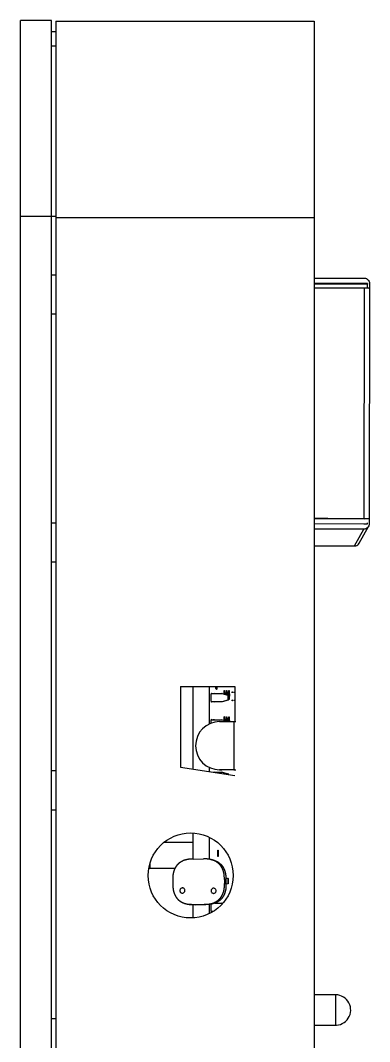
# Model space of a CAD drawing. Extents: x 2.74 to 8.2, y 2.42 to 7.12.
# Drawn here: x 7.696 to 7.962, y 3.177 to 3.955 of the extents above; entities that cross this region are included whole.
import ezdxf

# ---------------------------------------------------------------- set-up
doc = ezdxf.new("R2010")
doc.units = 0
doc.header["$LTSCALE"] = 0.5
doc.layers.add('TANGENT_LINES', color=7, linetype='CONTINUOUS')
doc.layers.add('VISIBLE', color=7, linetype='CONTINUOUS')

msp = doc.modelspace()

# ---------------------------------------------------------------- linework, layer by layer
at = {"layer": 'TANGENT_LINES'}
for p, q in [((7.71945, 3.80588), (7.69582, 3.80588)), ((7.72292, 3.80588), (7.71945, 3.80588)), ((7.72292, 3.8052), (7.91977, 3.8052)), ((7.95793, 3.57575), (7.95819, 3.75129)), ((7.9507, 3.55496), (7.95782, 3.56769)), ((7.84775, 3.38435), (7.84938, 3.38434)), ((7.85255, 3.30062), (7.85139, 3.30081)), ((7.85142, 3.29766), (7.85258, 3.29747)), ((7.82787, 3.28166), (7.82904, 3.28147)), ((7.83704, 3.28156), (7.83588, 3.28175))]:
    msp.add_line(p, q, dxfattribs=at)
at = {"layer": 'VISIBLE'}
for p, q in [((7.71945, 3.95541), (7.69582, 3.95541)), ((7.69582, 3.80588), (7.69582, 3.95541)), ((7.71945, 3.80588), (7.71945, 3.95541)), ((7.72292, 3.95472), (7.91977, 3.95472)), ((7.72292, 3.95472), (7.72292, 3.8052)), ((7.91977, 3.95472), (7.91977, 3.8052)), ((7.72292, 3.9467), (7.71945, 3.9467)), ((7.72292, 3.93572), (7.71945, 3.93572)), ((7.69582, 2.92382), (7.69582, 3.80588)), ((7.71945, 2.92382), (7.71945, 3.80588)), ((7.72292, 3.8052), (7.72292, 2.92314)), ((7.91977, 3.8052), (7.91977, 2.92314)), ((7.72292, 3.76136), (7.71945, 3.76136)), ((7.91977, 3.75905), (7.9581, 3.75898)), ((7.96047, 3.75504), (7.91977, 3.75511)), ((7.96052, 3.75434), (7.91977, 3.75442)), ((7.95819, 3.75129), (7.91977, 3.75136)), ((7.96047, 3.75504), (7.96008, 3.75434)), ((7.96047, 3.75504), (7.96047, 3.75434)), ((7.96052, 3.75127), (7.96052, 3.75434)), ((7.96209, 3.75119), (7.96183, 3.57565)), ((7.96205, 3.75502), (7.96204, 3.75121)), ((7.71945, 3.73168), (7.72292, 3.73168)), ((7.72292, 3.57239), (7.71945, 3.57239)), ((7.91977, 3.57582), (7.95793, 3.57575)), ((7.93033, 3.57571), (7.91977, 3.57572)), ((7.93033, 3.57571), (7.95788, 3.57566)), ((7.9602, 3.57241), (7.9602, 3.57162)), ((7.96178, 3.57556), (7.96026, 3.57556)), ((7.96183, 3.57565), (7.96178, 3.57556)), ((7.96178, 3.57556), (7.96178, 3.57164)), ((7.95782, 3.57163), (7.91977, 3.5717)), ((7.95782, 3.56769), (7.91977, 3.56776)), ((7.95415, 3.55698), (7.96127, 3.56972)), ((7.95784, 3.57164), (7.95783, 3.57163)), ((7.95784, 3.57163), (7.95784, 3.57164)), ((7.9602, 3.57162), (7.95784, 3.57163)), ((7.91977, 3.55501), (7.9507, 3.55496)), ((7.71945, 3.5427), (7.72292, 3.5427)), ((7.81791, 3.44779), (7.81791, 3.38631)), ((7.81791, 3.44779), (7.85921, 3.44779)), ((7.82749, 3.38483), (7.82749, 3.44779)), ((7.84004, 3.41937), (7.84004, 3.44779)), ((7.85921, 3.44779), (7.85921, 3.42107)), ((7.84146, 3.44243), (7.84931, 3.44243)), ((7.84959, 3.44243), (7.84931, 3.44243)), ((7.84931, 3.44243), (7.85402, 3.44125)), ((7.84959, 3.44243), (7.85429, 3.44125)), ((7.85429, 3.44125), (7.85402, 3.44125)), ((7.85402, 3.44125), (7.85402, 3.43731)), ((7.85429, 3.44125), (7.85429, 3.43731)), ((7.84931, 3.43613), (7.84147, 3.43613)), ((7.85402, 3.43731), (7.84931, 3.43613)), ((7.84959, 3.43613), (7.84931, 3.43613)), ((7.85429, 3.43731), (7.84959, 3.43613)), ((7.85429, 3.43731), (7.85402, 3.43731)), ((7.84146, 3.42243), (7.84931, 3.42243)), ((7.84768, 3.42105), (7.85847, 3.42107)), ((7.84959, 3.42243), (7.84931, 3.42243)), ((7.84931, 3.42243), (7.85402, 3.42125)), ((7.84959, 3.42243), (7.85429, 3.42125)), ((7.85429, 3.42125), (7.85402, 3.42125)), ((7.85402, 3.42125), (7.85402, 3.42106)), ((7.85429, 3.42125), (7.85429, 3.42106)), ((7.85847, 3.42107), (7.8601, 3.42106)), ((7.85847, 3.42107), (7.85854, 3.38437)), ((7.81791, 3.38631), (7.85921, 3.37991)), ((7.84004, 3.38288), (7.84004, 3.38604)), ((7.72292, 3.38341), (7.71945, 3.38341)), ((7.84294, 3.38243), (7.84931, 3.38243)), ((7.8476, 3.38435), (7.84923, 3.38434)), ((7.85854, 3.38437), (7.84775, 3.38435)), ((7.84923, 3.38434), (7.84938, 3.38434)), ((7.84959, 3.38243), (7.84931, 3.38243)), ((7.84931, 3.38243), (7.85402, 3.38125)), ((7.85921, 3.38436), (7.84938, 3.38434)), ((7.84959, 3.38243), (7.85429, 3.38125)), ((7.85429, 3.38125), (7.85402, 3.38125)), ((7.85402, 3.38125), (7.85402, 3.38071)), ((7.85429, 3.38125), (7.85429, 3.38067)), ((7.85854, 3.38437), (7.86017, 3.38436)), ((7.71945, 3.35373), (7.72292, 3.35373)), ((7.82749, 3.3163), (7.82749, 3.33614)), ((7.84004, 3.31612), (7.84004, 3.33282)), ((7.80563, 3.32928), (7.82749, 3.32928)), ((7.82754, 3.3163), (7.82566, 3.31625)), ((7.82754, 3.3163), (7.83554, 3.31639)), ((7.84105, 3.31596), (7.83989, 3.31615)), ((7.79373, 3.30944), (7.81382, 3.30944)), ((7.79462, 3.31316), (7.79462, 3.30944)), ((7.812, 3.30038), (7.81203, 3.29723)), ((7.85139, 3.30081), (7.85142, 3.29766)), ((7.85249, 3.30186), (7.85429, 3.30141)), ((7.85249, 3.30179), (7.85402, 3.30141)), ((7.85253, 3.30186), (7.85255, 3.30062)), ((7.85255, 3.30062), (7.85258, 3.29747)), ((7.85402, 3.30141), (7.85402, 3.29747)), ((7.85429, 3.30141), (7.85402, 3.30141)), ((7.85429, 3.30141), (7.85429, 3.29747)), ((7.85402, 3.29747), (7.85257, 3.29711)), ((7.85429, 3.29747), (7.85257, 3.29704)), ((7.85258, 3.29747), (7.85259, 3.29704)), ((7.85429, 3.29747), (7.85402, 3.29747)), ((7.82352, 3.28189), (7.82469, 3.28171)), ((7.82489, 3.28167), (7.82469, 3.2817)), ((7.82749, 3.27142), (7.82749, 3.28151)), ((7.82904, 3.28147), (7.82749, 3.28147)), ((7.82787, 3.28166), (7.83588, 3.28175)), ((7.82904, 3.28147), (7.83704, 3.28156)), ((7.84004, 3.27475), (7.84004, 3.28172)), ((7.8414, 3.28189), (7.84005, 3.28169)), ((7.84393, 3.28257), (7.84179, 3.28197)), ((7.84392, 3.28259), (7.84931, 3.28259)), ((7.84959, 3.28259), (7.84931, 3.28259)), ((7.84931, 3.28259), (7.85001, 3.28241)), ((7.84959, 3.28259), (7.85006, 3.28247)), ((7.8428, 3.27629), (7.84144, 3.27629)), ((7.93629, 3.21288), (7.91977, 3.21288)), ((7.93629, 3.18965), (7.93629, 3.21288)), ((7.72292, 3.19444), (7.71945, 3.19444)), ((7.91977, 3.18965), (7.9353, 3.18965))]:
    msp.add_line(p, q, dxfattribs=at)
for points in [[(7.9581, 3.75898), (7.95887, 3.7589), (7.95961, 3.75868), (7.9603, 3.75831), (7.96089, 3.75782), (7.96138, 3.75722), (7.96175, 3.75653), (7.96197, 3.75579), (7.96205, 3.75502)], [(7.96209, 3.75119), (7.96203, 3.75121), (7.96181, 3.75123), (7.96145, 3.75124), (7.96097, 3.75126), (7.96038, 3.75127), (7.9597, 3.75128), (7.95896, 3.75129), (7.95819, 3.75129)], [(7.95793, 3.57575), (7.9587, 3.57575), (7.95944, 3.57574), (7.96012, 3.57573), (7.96071, 3.57572), (7.9612, 3.5757), (7.96155, 3.57569), (7.96177, 3.57567), (7.96183, 3.57565)], [(7.95782, 3.57163), (7.95783, 3.57163), (7.95783, 3.57163), (7.95783, 3.57163), (7.95783, 3.57163), (7.95784, 3.57164), (7.95784, 3.57164), (7.95784, 3.57164), (7.95784, 3.57164)], [(7.96178, 3.57164), (7.9617, 3.57087), (7.96147, 3.57013), (7.96111, 3.56944), (7.96061, 3.56885), (7.96001, 3.56836), (7.95933, 3.56799), (7.95859, 3.56777), (7.95782, 3.56769)], [(7.9507, 3.55496), (7.95153, 3.55505), (7.95233, 3.55531), (7.95305, 3.55573), (7.95367, 3.5563), (7.95415, 3.55698)], [(7.84592, 3.44779), (7.84571, 3.44655), (7.84549, 3.44578), (7.84526, 3.44553), (7.84503, 3.44578), (7.8448, 3.44655), (7.8446, 3.44779)], [(7.84173, 3.43613), (7.84167, 3.43591), (7.84161, 3.43581), (7.84155, 3.43584), (7.8415, 3.436), (7.84144, 3.43628), (7.8414, 3.43668), (7.84136, 3.43717), (7.84132, 3.43774), (7.8413, 3.43837), (7.84129, 3.43903), (7.84129, 3.4397), (7.84131, 3.44036), (7.84133, 3.44098), (7.84136, 3.44154), (7.8414, 3.44201), (7.84145, 3.44239), (7.84151, 3.44265), (7.84156, 3.44279), (7.84162, 3.44279), (7.84168, 3.44267), (7.84174, 3.44243)], [(7.8432, 3.44243), (7.84326, 3.44267), (7.84331, 3.44279), (7.84337, 3.44279), (7.84343, 3.44267), (7.84348, 3.44243)], [(7.85106, 3.44206), (7.85108, 3.44271), (7.85111, 3.44331), (7.85115, 3.44383), (7.85119, 3.44426), (7.85125, 3.44457), (7.85131, 3.44475), (7.85137, 3.44481), (7.85142, 3.44472), (7.85148, 3.44451), (7.85153, 3.44417), (7.85158, 3.44373), (7.85162, 3.44318), (7.85164, 3.44257), (7.85166, 3.44191)], [(7.8528, 3.44162), (7.85281, 3.44231), (7.85283, 3.44296), (7.85287, 3.44354), (7.85291, 3.44403), (7.85296, 3.44441), (7.85302, 3.44467), (7.85308, 3.4448), (7.85314, 3.44478), (7.8532, 3.44463), (7.85325, 3.44434), (7.8533, 3.44393), (7.85335, 3.44342), (7.85338, 3.44282), (7.8534, 3.44216), (7.85341, 3.44147)], [(7.85718, 3.44302), (7.85723, 3.4434), (7.85728, 3.44366), (7.85734, 3.44379), (7.8574, 3.44379), (7.85746, 3.44366), (7.85752, 3.4434), (7.85757, 3.44302)], [(7.85892, 3.44302), (7.85897, 3.44341), (7.85903, 3.44367), (7.85909, 3.4438), (7.85915, 3.44378), (7.85921, 3.44363)], [(7.84347, 3.43613), (7.84341, 3.43589), (7.84334, 3.43581), (7.84327, 3.43589), (7.84321, 3.43613)], [(7.85758, 3.43775), (7.85754, 3.43735), (7.85748, 3.43705), (7.85743, 3.43687), (7.85737, 3.43681), (7.85732, 3.43687), (7.85726, 3.43705), (7.85721, 3.43735), (7.85716, 3.43775)], [(7.85921, 3.43698), (7.85915, 3.43683), (7.85908, 3.43683), (7.85902, 3.43699), (7.85896, 3.4373), (7.85891, 3.43775)], [(7.85106, 3.42206), (7.85108, 3.42271), (7.85111, 3.42331), (7.85115, 3.42383), (7.85119, 3.42426), (7.85125, 3.42457), (7.85131, 3.42475), (7.85137, 3.42481), (7.85142, 3.42472), (7.85148, 3.42451), (7.85153, 3.42417), (7.85158, 3.42373), (7.85162, 3.42318), (7.85164, 3.42257), (7.85166, 3.42191)], [(7.8528, 3.42162), (7.85281, 3.42231), (7.85283, 3.42296), (7.85287, 3.42354), (7.85291, 3.42403), (7.85296, 3.42441), (7.85302, 3.42467), (7.85308, 3.4248), (7.85314, 3.42478), (7.8532, 3.42463), (7.85325, 3.42434), (7.8533, 3.42393), (7.85335, 3.42342), (7.85338, 3.42282), (7.8534, 3.42216), (7.85341, 3.42147)], [(7.85454, 3.42107), (7.85454, 3.42174), (7.85456, 3.4224), (7.85458, 3.42301), (7.85461, 3.42357), (7.85465, 3.42404), (7.8547, 3.42441), (7.85476, 3.42466), (7.85482, 3.42479), (7.85487, 3.42479), (7.85493, 3.42466), (7.85499, 3.42441), (7.85504, 3.42404), (7.85508, 3.42357), (7.85511, 3.42302), (7.85513, 3.4224), (7.85515, 3.42174), (7.85515, 3.42107)], [(7.84768, 3.42105), (7.84411, 3.42069), (7.84067, 3.41964), (7.8375, 3.41794), (7.83473, 3.41565), (7.83245, 3.41287), (7.83077, 3.40969), (7.82973, 3.40625), (7.82938, 3.40267), (7.82974, 3.39909), (7.83079, 3.39565), (7.83249, 3.39248), (7.83478, 3.3897), (7.83756, 3.38743), (7.84073, 3.38574), (7.84417, 3.3847), (7.84775, 3.38435)], [(7.8413, 3.41983), (7.84131, 3.42047), (7.84133, 3.42107), (7.84137, 3.42161), (7.84141, 3.42206), (7.84146, 3.42242), (7.84151, 3.42266), (7.84157, 3.42279), (7.84163, 3.42279), (7.84168, 3.42267), (7.84174, 3.42243)], [(7.8432, 3.42243), (7.84326, 3.42267), (7.84331, 3.42279), (7.84337, 3.42279), (7.84343, 3.42267), (7.84348, 3.42243)], [(7.84151, 3.38265), (7.84157, 3.38279), (7.84163, 3.38278), (7.84169, 3.38262)], [(7.8432, 3.38243), (7.84326, 3.38267), (7.84331, 3.38279), (7.84337, 3.38279), (7.84343, 3.38267), (7.84348, 3.38243)], [(7.82566, 3.31625), (7.82553, 3.31624), (7.82541, 3.31624), (7.82528, 3.31623), (7.82515, 3.31622), (7.82502, 3.31621), (7.82487, 3.3162), (7.82472, 3.31619), (7.82456, 3.31617), (7.82439, 3.31615), (7.8242, 3.31612), (7.824, 3.31609), (7.82379, 3.31605), (7.82358, 3.31602), (7.82336, 3.31597), (7.82313, 3.31593), (7.8229, 3.31588), (7.82266, 3.31583), (7.82243, 3.31578), (7.8222, 3.31573), (7.82197, 3.31567), (7.82174, 3.31561), (7.82152, 3.31556), (7.82131, 3.3155), (7.8211, 3.31544), (7.82091, 3.31538), (7.82073, 3.31532), (7.82055, 3.31526), (7.82038, 3.3152), (7.82021, 3.31513), (7.82005, 3.31506), (7.81989, 3.315), (7.81973, 3.31493), (7.81957, 3.31485), (7.81942, 3.31477), (7.81926, 3.31469), (7.8191, 3.31461), (7.81893, 3.31452), (7.81877, 3.31443), (7.8186, 3.31434), (7.81843, 3.31424), (7.81827, 3.31415), (7.8181, 3.31405), (7.81795, 3.31395), (7.81779, 3.31385), (7.81764, 3.31376), (7.8175, 3.31366), (7.81736, 3.31357), (7.81723, 3.31347), (7.81711, 3.31338), (7.81699, 3.3133), (7.81689, 3.31321), (7.81678, 3.31313), (7.81668, 3.31304), (7.81659, 3.31296), (7.81649, 3.31288), (7.8164, 3.3128)], [(7.83989, 3.31615), (7.83976, 3.31617), (7.83964, 3.31618), (7.83951, 3.3162), (7.83938, 3.31621), (7.83925, 3.31623), (7.83913, 3.31625), (7.839, 3.31626), (7.83887, 3.31628), (7.83874, 3.31629), (7.83861, 3.3163), (7.83848, 3.31631), (7.83835, 3.31633), (7.83822, 3.31634), (7.83808, 3.31635), (7.83795, 3.31636), (7.83781, 3.31636), (7.83768, 3.31637), (7.83754, 3.31638), (7.8374, 3.31638), (7.83726, 3.31638), (7.83712, 3.31639), (7.83698, 3.31639), (7.83684, 3.31639), (7.83669, 3.31639), (7.83655, 3.31639), (7.83641, 3.31639), (7.83626, 3.31639), (7.83612, 3.31639), (7.83597, 3.31639), (7.83583, 3.31639), (7.83568, 3.31639), (7.83554, 3.31639)], [(7.85139, 3.30081), (7.85138, 3.30112), (7.85136, 3.30143), (7.85135, 3.30174), (7.85134, 3.30204), (7.85133, 3.30234), (7.85131, 3.30264), (7.8513, 3.30293), (7.85128, 3.30322), (7.85126, 3.3035), (7.85124, 3.30377), (7.85122, 3.30403), (7.85119, 3.30428), (7.85117, 3.30452), (7.85114, 3.30475), (7.8511, 3.30497), (7.85107, 3.30518), (7.85103, 3.30538), (7.85099, 3.30557), (7.85095, 3.30577), (7.8509, 3.30596), (7.85086, 3.30614), (7.85081, 3.30633), (7.85075, 3.30652), (7.8507, 3.30671), (7.85064, 3.30691), (7.85058, 3.3071), (7.85052, 3.3073), (7.85046, 3.30749), (7.85039, 3.30769), (7.85032, 3.30789), (7.85024, 3.30808), (7.85017, 3.30828), (7.85009, 3.30847), (7.85, 3.30867), (7.84992, 3.30886), (7.84983, 3.30905), (7.84973, 3.30924), (7.84964, 3.30943), (7.84954, 3.30962), (7.84944, 3.30981), (7.84933, 3.31), (7.84922, 3.31018), (7.84911, 3.31037), (7.84899, 3.31055), (7.84887, 3.31073), (7.84875, 3.31091), (7.84863, 3.31108), (7.8485, 3.31126), (7.84837, 3.31143), (7.84824, 3.3116), (7.8481, 3.31176), (7.84796, 3.31192), (7.84782, 3.31208), (7.84768, 3.31224), (7.84753, 3.31239), (7.84738, 3.31255), (7.84723, 3.31269), (7.84708, 3.31284), (7.84692, 3.31298), (7.84676, 3.31312), (7.84659, 3.31326), (7.84642, 3.31339), (7.84625, 3.31352), (7.84608, 3.31365), (7.84591, 3.31378), (7.84573, 3.3139), (7.84555, 3.31402), (7.84536, 3.31414), (7.84518, 3.31425), (7.84499, 3.31436), (7.84481, 3.31447), (7.84462, 3.31458), (7.84443, 3.31468), (7.84423, 3.31478), (7.84404, 3.31488), (7.84383, 3.31498), (7.84363, 3.31507), (7.84341, 3.31516), (7.84319, 3.31525), (7.84296, 3.31534), (7.84272, 3.31542), (7.84248, 3.3155), (7.84222, 3.31558), (7.84196, 3.31566), (7.8417, 3.31573), (7.84145, 3.3158), (7.8412, 3.31587), (7.84097, 3.31592), (7.84075, 3.31598), (7.84055, 3.31602), (7.84038, 3.31606), (7.84023, 3.31609), (7.84012, 3.31611), (7.84003, 3.31613), (7.83995, 3.31614), (7.83989, 3.31615)], [(7.84105, 3.31596), (7.84116, 3.31594), (7.84127, 3.31591), (7.84138, 3.31589), (7.84149, 3.31587), (7.8416, 3.31584), (7.8417, 3.31582), (7.84181, 3.3158), (7.84191, 3.31577), (7.84201, 3.31575), (7.84211, 3.31573), (7.84221, 3.31571), (7.84231, 3.31568), (7.8424, 3.31566), (7.84249, 3.31564), (7.84258, 3.31562), (7.84266, 3.3156), (7.84274, 3.31558), (7.84281, 3.31557), (7.84289, 3.31555), (7.84295, 3.31553), (7.84302, 3.31551), (7.84308, 3.3155), (7.84313, 3.31548), (7.84318, 3.31547), (7.84323, 3.31546), (7.84327, 3.31544), (7.84331, 3.31543), (7.84335, 3.31542), (7.84338, 3.31541), (7.84341, 3.3154), (7.84345, 3.31538), (7.84348, 3.31537)], [(7.84348, 3.31537), (7.84361, 3.31532), (7.84374, 3.31528), (7.84388, 3.31523), (7.84401, 3.31518), (7.84414, 3.31513), (7.84428, 3.31508), (7.84441, 3.31502), (7.84455, 3.31497), (7.84469, 3.31491), (7.84482, 3.31485), (7.84496, 3.31479), (7.8451, 3.31473), (7.84524, 3.31467), (7.84538, 3.3146), (7.84552, 3.31453), (7.84566, 3.31445), (7.84581, 3.31438), (7.84595, 3.3143), (7.84609, 3.31422), (7.84623, 3.31414), (7.84638, 3.31405), (7.84652, 3.31396), (7.84666, 3.31387), (7.8468, 3.31378), (7.84695, 3.31368), (7.84709, 3.31358), (7.84722, 3.31348), (7.84736, 3.31338), (7.8475, 3.31327), (7.84763, 3.31317), (7.84776, 3.31306), (7.84789, 3.31295), (7.84801, 3.31285), (7.84813, 3.31274), (7.84825, 3.31264), (7.84836, 3.31253), (7.84847, 3.31243), (7.84857, 3.31233), (7.84867, 3.31224), (7.84876, 3.31214), (7.84885, 3.31205), (7.84893, 3.31196), (7.84901, 3.31187), (7.84908, 3.31179), (7.84916, 3.3117), (7.84923, 3.31161), (7.8493, 3.31153), (7.84937, 3.31145)], [(7.81379, 3.30945), (7.81374, 3.30936), (7.81369, 3.30927), (7.81365, 3.30918), (7.8136, 3.30908), (7.81355, 3.30898), (7.81349, 3.30887), (7.81344, 3.30875), (7.81338, 3.30863), (7.81333, 3.3085), (7.81327, 3.30836), (7.81321, 3.30821), (7.81314, 3.30806), (7.81308, 3.3079), (7.81302, 3.30773), (7.81295, 3.30755), (7.81289, 3.30738), (7.81283, 3.30719), (7.81277, 3.307), (7.81271, 3.3068), (7.81265, 3.30661), (7.81259, 3.3064), (7.81254, 3.30619), (7.81249, 3.30598), (7.81244, 3.30577), (7.81239, 3.30555), (7.81234, 3.30533), (7.8123, 3.30511), (7.81226, 3.30489), (7.81222, 3.30466), (7.81219, 3.30444), (7.81216, 3.30421), (7.81213, 3.30398), (7.8121, 3.30376), (7.81208, 3.30353), (7.81206, 3.3033), (7.81205, 3.30308), (7.81203, 3.30285), (7.81202, 3.30263), (7.81201, 3.3024), (7.81201, 3.30218), (7.812, 3.30195), (7.812, 3.30173), (7.81199, 3.3015), (7.81199, 3.30128), (7.81199, 3.30105), (7.81199, 3.30083), (7.81199, 3.30061), (7.812, 3.30038)], [(7.8151, 3.31145), (7.81505, 3.31138), (7.81501, 3.31132), (7.81496, 3.31126), (7.81491, 3.3112), (7.81487, 3.31113), (7.81482, 3.31107), (7.81477, 3.31101), (7.81473, 3.31094), (7.81468, 3.31088), (7.81463, 3.31082), (7.81459, 3.31076), (7.81454, 3.31069), (7.8145, 3.31063), (7.81446, 3.31057), (7.81442, 3.31051), (7.81437, 3.31045), (7.81433, 3.31038), (7.81429, 3.31032), (7.81425, 3.31026), (7.81422, 3.3102), (7.81418, 3.31013), (7.81414, 3.31007), (7.8141, 3.31001), (7.81407, 3.30995), (7.81403, 3.30989), (7.814, 3.30983), (7.81396, 3.30976), (7.81393, 3.3097), (7.81389, 3.30964), (7.81386, 3.30958), (7.81382, 3.30952), (7.81379, 3.30945)], [(7.8164, 3.3128), (7.81635, 3.31276), (7.81631, 3.31272), (7.81627, 3.31268), (7.81622, 3.31264), (7.81618, 3.3126), (7.81614, 3.31256), (7.8161, 3.31252), (7.81605, 3.31248), (7.81601, 3.31244), (7.81597, 3.3124), (7.81593, 3.31236), (7.81588, 3.31231), (7.81584, 3.31227), (7.8158, 3.31223), (7.81576, 3.31219), (7.81572, 3.31215), (7.81568, 3.3121), (7.81564, 3.31206), (7.8156, 3.31202), (7.81556, 3.31198), (7.81552, 3.31193), (7.81548, 3.31189), (7.81544, 3.31185), (7.81541, 3.3118), (7.81537, 3.31176), (7.81533, 3.31171), (7.81529, 3.31167), (7.81525, 3.31162), (7.81522, 3.31158), (7.81518, 3.31153), (7.81514, 3.31149), (7.8151, 3.31145)], [(7.84937, 3.31145), (7.84945, 3.31135), (7.84952, 3.31126), (7.84959, 3.31116), (7.84967, 3.31106), (7.84975, 3.31096), (7.84983, 3.31085), (7.84991, 3.31074), (7.84999, 3.31062), (7.85007, 3.31049), (7.85016, 3.31035), (7.85025, 3.31021), (7.85034, 3.31006), (7.85043, 3.3099), (7.85052, 3.30975), (7.85061, 3.30959), (7.8507, 3.30943), (7.85079, 3.30926), (7.85087, 3.3091), (7.85095, 3.30894), (7.85103, 3.30879), (7.8511, 3.30863), (7.85118, 3.30848), (7.85125, 3.30832), (7.85131, 3.30817), (7.85138, 3.30801), (7.85144, 3.30785), (7.8515, 3.30768), (7.85156, 3.30751), (7.85162, 3.30733), (7.85168, 3.30714), (7.85174, 3.30695), (7.8518, 3.30674), (7.85186, 3.30653), (7.85191, 3.30631), (7.85197, 3.30609), (7.85202, 3.30586), (7.85207, 3.30564), (7.85212, 3.30541), (7.85217, 3.30517), (7.85222, 3.30494), (7.85226, 3.30472), (7.8523, 3.30449), (7.85234, 3.30427), (7.85237, 3.30405), (7.8524, 3.30384), (7.85242, 3.30364), (7.85244, 3.30345), (7.85246, 3.30326), (7.85248, 3.30307), (7.85249, 3.30289), (7.8525, 3.30271), (7.85251, 3.30254), (7.85252, 3.30237), (7.85252, 3.3022), (7.85253, 3.30203), (7.85253, 3.30186)], [(7.81203, 3.29723), (7.81204, 3.29697), (7.81204, 3.29671), (7.81205, 3.29645), (7.81206, 3.29619), (7.81207, 3.29593), (7.81209, 3.29567), (7.8121, 3.29542), (7.81211, 3.29518), (7.81212, 3.29493), (7.81214, 3.29469), (7.81216, 3.29446), (7.81217, 3.29423), (7.81219, 3.29401), (7.81221, 3.2938), (7.81224, 3.29359), (7.81226, 3.29339), (7.81229, 3.2932), (7.81232, 3.29302), (7.81235, 3.29284), (7.81238, 3.29267), (7.81242, 3.2925), (7.81245, 3.29234), (7.81249, 3.29218), (7.81253, 3.29202), (7.81257, 3.29186), (7.81261, 3.2917), (7.81265, 3.29154), (7.8127, 3.29138), (7.81274, 3.29122), (7.81279, 3.29106), (7.81284, 3.2909), (7.81289, 3.29074), (7.81295, 3.29057), (7.813, 3.2904), (7.81306, 3.29024), (7.81313, 3.29007), (7.8132, 3.28989), (7.81327, 3.28972), (7.81334, 3.28954), (7.81342, 3.28936), (7.8135, 3.28919), (7.81359, 3.28901), (7.81367, 3.28884), (7.81375, 3.28867), (7.81383, 3.28851), (7.81392, 3.28836), (7.81399, 3.28821), (7.81407, 3.28807), (7.81414, 3.28795), (7.81421, 3.28783), (7.81427, 3.28773), (7.81433, 3.28763), (7.81439, 3.28754), (7.81445, 3.28745), (7.8145, 3.28737), (7.81456, 3.28729)], [(7.83588, 3.28175), (7.83617, 3.28175), (7.83646, 3.28175), (7.83675, 3.28176), (7.83704, 3.28177), (7.83734, 3.28177), (7.83763, 3.28179), (7.83793, 3.2818), (7.83822, 3.28182), (7.83852, 3.28185), (7.83882, 3.28188), (7.83913, 3.28191), (7.83943, 3.28195), (7.83974, 3.282), (7.84004, 3.28205), (7.84035, 3.28211), (7.84065, 3.28217), (7.84095, 3.28224), (7.84124, 3.28231), (7.84152, 3.28238), (7.8418, 3.28245), (7.84207, 3.28253), (7.84232, 3.28261), (7.84257, 3.28269), (7.84281, 3.28277), (7.84303, 3.28286), (7.84326, 3.28295), (7.84347, 3.28304), (7.84369, 3.28313), (7.8439, 3.28323), (7.84411, 3.28333), (7.84432, 3.28344), (7.84453, 3.28355), (7.84475, 3.28366), (7.84496, 3.28378), (7.84517, 3.28391), (7.84538, 3.28403), (7.84559, 3.28417), (7.8458, 3.2843), (7.846, 3.28444), (7.8462, 3.28458), (7.84639, 3.28473), (7.84658, 3.28488), (7.84677, 3.28503), (7.84695, 3.28519), (7.84713, 3.28535), (7.84731, 3.28551), (7.84748, 3.28568), (7.84765, 3.28586), (7.84782, 3.28603), (7.84799, 3.28622), (7.84815, 3.28641), (7.84831, 3.2866), (7.84846, 3.28679), (7.84861, 3.28699), (7.84876, 3.28719), (7.8489, 3.28739), (7.84903, 3.28759), (7.84916, 3.28779), (7.84929, 3.28799), (7.84941, 3.2882), (7.84952, 3.2884), (7.84963, 3.2886), (7.84973, 3.2888), (7.84983, 3.28901), (7.84993, 3.28921), (7.85003, 3.28941), (7.85012, 3.28961), (7.8502, 3.28982), (7.85029, 3.29002), (7.85037, 3.29024), (7.85045, 3.29045), (7.85053, 3.29068), (7.85061, 3.29091), (7.85068, 3.29116), (7.85075, 3.29141), (7.85083, 3.29168), (7.85089, 3.29195), (7.85096, 3.29224), (7.85102, 3.29253), (7.85108, 3.29282), (7.85114, 3.29312), (7.85119, 3.29343), (7.85124, 3.29374), (7.85128, 3.29404), (7.85132, 3.29435), (7.85134, 3.29466), (7.85137, 3.29496), (7.85139, 3.29527), (7.8514, 3.29557), (7.85141, 3.29587), (7.85142, 3.29617), (7.85142, 3.29647), (7.85142, 3.29677), (7.85142, 3.29707), (7.85142, 3.29736), (7.85142, 3.29766)], [(7.85259, 3.29704), (7.85258, 3.29678), (7.85258, 3.29653), (7.85257, 3.29628), (7.85256, 3.29603), (7.85255, 3.29578), (7.85255, 3.29553), (7.85254, 3.29529), (7.85253, 3.29505), (7.85252, 3.29482), (7.8525, 3.29459), (7.85249, 3.29437), (7.85247, 3.29415), (7.85245, 3.29394), (7.85243, 3.29373), (7.85241, 3.29354), (7.85239, 3.29334), (7.85236, 3.29316), (7.85233, 3.29298), (7.8523, 3.2928), (7.85227, 3.29263), (7.85223, 3.29246), (7.85219, 3.29229), (7.85215, 3.29212), (7.85211, 3.29195), (7.85207, 3.29178), (7.85203, 3.29161), (7.85198, 3.29144), (7.85193, 3.29127), (7.85188, 3.29109), (7.85183, 3.29092), (7.85177, 3.29074), (7.85171, 3.29057), (7.85166, 3.2904), (7.8516, 3.29022), (7.85153, 3.29005), (7.85147, 3.28988), (7.8514, 3.28971), (7.85134, 3.28954), (7.85127, 3.28937), (7.85119, 3.2892), (7.85111, 3.28904), (7.85103, 3.28887), (7.85095, 3.2887), (7.85086, 3.28853), (7.85077, 3.28836), (7.85067, 3.28818), (7.85057, 3.28801), (7.85046, 3.28783), (7.85035, 3.28766), (7.85024, 3.28749), (7.85013, 3.28732), (7.85002, 3.28715), (7.84991, 3.28699), (7.8498, 3.28684), (7.84969, 3.2867), (7.84959, 3.28656), (7.8495, 3.28644), (7.84941, 3.28633), (7.84933, 3.28623), (7.84925, 3.28613), (7.84918, 3.28605), (7.84911, 3.28597), (7.84904, 3.2859), (7.84897, 3.28583)], [(7.81456, 3.28729), (7.81463, 3.28718), (7.81471, 3.28707), (7.81479, 3.28696), (7.81486, 3.28686), (7.81495, 3.28675), (7.81503, 3.28663), (7.81512, 3.28652), (7.81521, 3.28641), (7.8153, 3.28629), (7.81541, 3.28617), (7.81551, 3.28605), (7.81562, 3.28593), (7.81574, 3.2858), (7.81586, 3.28568), (7.81598, 3.28555), (7.81611, 3.28543), (7.81624, 3.2853), (7.81637, 3.28518), (7.8165, 3.28506), (7.81664, 3.28494), (7.81678, 3.28482), (7.81692, 3.28471), (7.81706, 3.2846), (7.8172, 3.28449), (7.81734, 3.28438), (7.81749, 3.28428), (7.81763, 3.28418), (7.81778, 3.28408), (7.81793, 3.28398), (7.81808, 3.28389), (7.81823, 3.2838), (7.81838, 3.28371), (7.81853, 3.28362), (7.81868, 3.28353), (7.81884, 3.28344), (7.81899, 3.28336), (7.81915, 3.28328), (7.81931, 3.2832), (7.81948, 3.28312), (7.81964, 3.28304), (7.81981, 3.28296), (7.81999, 3.28289), (7.82017, 3.28281), (7.82036, 3.28274), (7.82055, 3.28267), (7.82075, 3.2826), (7.82095, 3.28253), (7.82116, 3.28247), (7.82138, 3.28241), (7.82159, 3.28234), (7.8218, 3.28229), (7.82201, 3.28223), (7.82221, 3.28218), (7.8224, 3.28213), (7.82258, 3.28209), (7.82275, 3.28205), (7.82291, 3.28201), (7.82305, 3.28198), (7.82317, 3.28196), (7.82327, 3.28194), (7.82335, 3.28192), (7.82341, 3.28191), (7.82347, 3.2819), (7.82352, 3.28189)], [(7.84897, 3.28583), (7.8489, 3.28575), (7.84882, 3.28568), (7.84875, 3.2856), (7.84867, 3.28553), (7.84859, 3.28545), (7.84852, 3.28538), (7.84844, 3.2853), (7.84836, 3.28522), (7.84828, 3.28515), (7.84819, 3.28507), (7.84811, 3.28499), (7.84802, 3.28492), (7.84793, 3.28484), (7.84784, 3.28476), (7.84774, 3.28468), (7.84765, 3.2846), (7.84755, 3.28452), (7.84744, 3.28444), (7.84733, 3.28436), (7.84722, 3.28427), (7.8471, 3.28419), (7.84698, 3.28411), (7.84686, 3.28403), (7.84673, 3.28395), (7.8466, 3.28386), (7.84646, 3.28378), (7.84631, 3.2837), (7.84616, 3.28361), (7.84601, 3.28353), (7.84585, 3.28345), (7.84569, 3.28337), (7.84554, 3.28329), (7.84538, 3.28321), (7.84522, 3.28314), (7.84507, 3.28306), (7.84492, 3.283), (7.84478, 3.28293), (7.84465, 3.28287), (7.84452, 3.28282), (7.84441, 3.28277), (7.8443, 3.28272), (7.84421, 3.28268), (7.84414, 3.28265), (7.84407, 3.28263), (7.84403, 3.28261), (7.84399, 3.28259), (7.84395, 3.28258), (7.84393, 3.28257)], [(7.82352, 3.28189), (7.82365, 3.28188), (7.82378, 3.28186), (7.8239, 3.28185), (7.82403, 3.28183), (7.82416, 3.28181), (7.82429, 3.2818), (7.82441, 3.28178), (7.82454, 3.28177), (7.82467, 3.28176), (7.8248, 3.28174), (7.82493, 3.28173), (7.82506, 3.28172), (7.8252, 3.28171), (7.82533, 3.2817), (7.82546, 3.28169), (7.8256, 3.28168), (7.82574, 3.28167), (7.82587, 3.28167), (7.82601, 3.28166), (7.82615, 3.28166), (7.82629, 3.28166), (7.82643, 3.28165), (7.82658, 3.28165), (7.82672, 3.28165), (7.82686, 3.28165), (7.82701, 3.28165), (7.82715, 3.28165), (7.82729, 3.28165), (7.82744, 3.28165), (7.82758, 3.28166), (7.82773, 3.28166), (7.82787, 3.28166)], [(7.82749, 3.28147), (7.82739, 3.28147), (7.8273, 3.28148), (7.8272, 3.28148), (7.82711, 3.28148), (7.82701, 3.28149), (7.82692, 3.28149), (7.82682, 3.2815), (7.82673, 3.2815), (7.82663, 3.28151), (7.82654, 3.28151), (7.82645, 3.28152), (7.82636, 3.28152), (7.82627, 3.28153), (7.82619, 3.28153), (7.8261, 3.28154), (7.82602, 3.28154), (7.82594, 3.28155), (7.82586, 3.28156), (7.82578, 3.28156), (7.82571, 3.28157), (7.82563, 3.28158), (7.82556, 3.28159), (7.82549, 3.28159), (7.82542, 3.2816), (7.82535, 3.28161), (7.82528, 3.28162), (7.82521, 3.28163), (7.82515, 3.28164), (7.82508, 3.28165), (7.82502, 3.28166), (7.82495, 3.28166), (7.82489, 3.28167)], [(7.84005, 3.28169), (7.84, 3.28169), (7.83995, 3.28168), (7.8399, 3.28168), (7.83984, 3.28167), (7.83979, 3.28167), (7.83974, 3.28166), (7.83968, 3.28166), (7.83961, 3.28165), (7.83955, 3.28165), (7.83948, 3.28164), (7.8394, 3.28164), (7.83932, 3.28163), (7.83924, 3.28163), (7.83915, 3.28162), (7.83906, 3.28162), (7.83896, 3.28161), (7.83886, 3.28161), (7.83876, 3.28161), (7.83865, 3.2816), (7.83854, 3.2816), (7.83842, 3.28159), (7.8383, 3.28159), (7.83819, 3.28159), (7.83806, 3.28158), (7.83794, 3.28158), (7.83782, 3.28158), (7.83769, 3.28157), (7.83756, 3.28157), (7.83743, 3.28157), (7.8373, 3.28156), (7.83717, 3.28156), (7.83704, 3.28156)], [(7.84175, 3.27629), (7.8417, 3.276), (7.84164, 3.27584), (7.84158, 3.27581), (7.84152, 3.27592), (7.84146, 3.27616), (7.84141, 3.27652), (7.84137, 3.27698), (7.84133, 3.27754), (7.84131, 3.27816), (7.8413, 3.27883), (7.84129, 3.27952), (7.8413, 3.2802), (7.84132, 3.28084), (7.84135, 3.28143), (7.8414, 3.28193)], [(7.84179, 3.28197), (7.84178, 3.28197), (7.84178, 3.28196), (7.84177, 3.28196), (7.84177, 3.28196), (7.84176, 3.28196), (7.84175, 3.28196), (7.84175, 3.28196), (7.84174, 3.28196), (7.84173, 3.28196), (7.84172, 3.28195), (7.84171, 3.28195), (7.8417, 3.28195), (7.84169, 3.28195), (7.84168, 3.28195), (7.84167, 3.28194), (7.84166, 3.28194), (7.84164, 3.28194), (7.84163, 3.28193), (7.84162, 3.28193), (7.8416, 3.28193), (7.84159, 3.28193), (7.84157, 3.28192), (7.84155, 3.28192), (7.84154, 3.28192), (7.84152, 3.28191), (7.8415, 3.28191), (7.84149, 3.28191), (7.84147, 3.2819), (7.84145, 3.2819), (7.84144, 3.2819), (7.84142, 3.28189), (7.8414, 3.28189)]]:
    msp.add_lwpolyline(points, dxfattribs=at)
for points in [[(7.85485, 3.43781), (7.85479, 3.43787), (7.85473, 3.43807), (7.85468, 3.4384), (7.85463, 3.43883), (7.85459, 3.43936), (7.85456, 3.43997), (7.85455, 3.44062), (7.85454, 3.44131), (7.85455, 3.44199), (7.85456, 3.44265), (7.85459, 3.44325), (7.85463, 3.44378), (7.85468, 3.44422), (7.85473, 3.44454), (7.85479, 3.44474), (7.85485, 3.44481), (7.8549, 3.44474), (7.85496, 3.44454), (7.85501, 3.44422), (7.85506, 3.44378), (7.8551, 3.44325), (7.85513, 3.44265), (7.85514, 3.44199), (7.85515, 3.44131), (7.85514, 3.44062), (7.85513, 3.43997), (7.8551, 3.43936), (7.85506, 3.43883), (7.85501, 3.4384), (7.85496, 3.43807), (7.8549, 3.43787)], [(7.84649, 3.31826), (7.84645, 3.31831), (7.84641, 3.31845), (7.84637, 3.31867), (7.84634, 3.31897), (7.84631, 3.31933), (7.8463, 3.31975), (7.84628, 3.3202), (7.84628, 3.32067), (7.84628, 3.32114), (7.8463, 3.32159), (7.84631, 3.322), (7.84634, 3.32236), (7.84637, 3.32266), (7.84641, 3.32289), (7.84645, 3.32302), (7.84649, 3.32307), (7.84653, 3.32302), (7.84657, 3.32289), (7.8466, 3.32266), (7.84664, 3.32236), (7.84666, 3.322), (7.84668, 3.32159), (7.84669, 3.32114), (7.8467, 3.32067), (7.84669, 3.3202), (7.84668, 3.31975), (7.84666, 3.31933), (7.84664, 3.31897), (7.8466, 3.31867), (7.84657, 3.31845), (7.84653, 3.31831)], [(7.81904, 3.29036), (7.81942, 3.29034), (7.8198, 3.29039), (7.82017, 3.29051), (7.8205, 3.29071), (7.82079, 3.29096), (7.82102, 3.29127), (7.82119, 3.29162), (7.82129, 3.29199), (7.82132, 3.29237), (7.82126, 3.29276), (7.82114, 3.29312), (7.82095, 3.29346), (7.82069, 3.29374), (7.82039, 3.29398), (7.82004, 3.29415), (7.81967, 3.29425), (7.81929, 3.29427), (7.8189, 3.29422), (7.81854, 3.29409), (7.81821, 3.2939), (7.81792, 3.29364), (7.81769, 3.29334), (7.81752, 3.29299), (7.81742, 3.29262), (7.81739, 3.29223), (7.81745, 3.29185), (7.81757, 3.29148), (7.81776, 3.29115), (7.81802, 3.29086), (7.81832, 3.29063), (7.81867, 3.29046)], [(7.84281, 3.29015), (7.84319, 3.29013), (7.84357, 3.29018), (7.84394, 3.2903), (7.84427, 3.2905), (7.84456, 3.29075), (7.84479, 3.29106), (7.84496, 3.29141), (7.84506, 3.29178), (7.84508, 3.29216), (7.84503, 3.29255), (7.84491, 3.29291), (7.84471, 3.29325), (7.84446, 3.29353), (7.84415, 3.29377), (7.84381, 3.29394), (7.84344, 3.29404), (7.84305, 3.29406), (7.84267, 3.29401), (7.84231, 3.29388), (7.84198, 3.29369), (7.84169, 3.29343), (7.84145, 3.29313), (7.84129, 3.29278), (7.84119, 3.29241), (7.84116, 3.29202), (7.84121, 3.29164), (7.84134, 3.29127), (7.84153, 3.29094), (7.84178, 3.29065), (7.84209, 3.29042), (7.84244, 3.29025)]]:
    msp.add_lwpolyline(points, close=True, dxfattribs=at)
msp.add_circle((7.82564, 3.30378), 0.03241, dxfattribs=at)
msp.add_arc((7.93609, 3.20124), 0.01161, 266.12595, 89.02889, dxfattribs=at)

doc.saveas('drawing.dxf')
